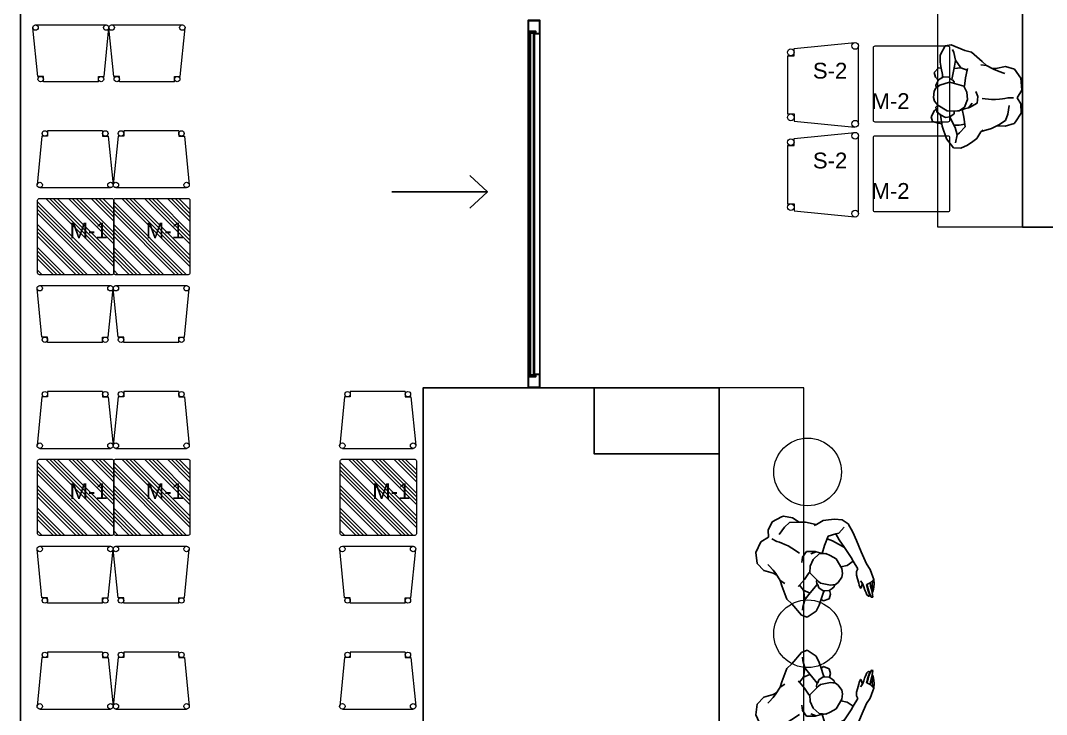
# Model space of a CAD drawing. Header units: centimetres. Extents: x 129282 to 136766, y 26190 to 28185.
# Drawn here: x 129282 to 129889, y 26904 to 27314 of the extents above; entities that cross this region are included whole.
import ezdxf

# ---------------------------------------------------------------- set-up
doc = ezdxf.new("R2010")
doc.units = ezdxf.units.CM
doc.header["$LTSCALE"] = 10
doc.header["$MEASUREMENT"] = 0
for name, color, linetype in [('141125_RT1$0$xref_4_vitrin_kaplama$0$2DCAM', 4, 'Continuous'), ('141125_RT1$0$xref_4_vitrin_kaplama$0$2DKONST2', 253, 'Continuous'), ('LP-DIMENSION_INT_100', 51, 'Continuous'), ('SD-YAZI', 233, 'Continuous'), ('wall', 255, 'Continuous')]:
    doc.layers.add(name, color=color, linetype=linetype)
for name, color, linetype, lineweight in [('ARK_AHŞAP', 45, 'Continuous', 15), ('ARK_METAL', 252, 'Continuous', 15), ('tefriş', 45, 'Continuous', 18)]:
    doc.layers.add(name, color=color, linetype=linetype, lineweight=lineweight)
doc.styles.get("Standard").update_dxf_attribs({"font": 'arial.ttf'})

# ---------------------------------------------------------------- blocks, each defined once
blk = doc.blocks.new('dada')
for p, q in [((219967.82, -31810.1), (219965.63, -31815.29)), ((219973.43, -31806.86), (219967.82, -31810.1)), ((219980.49, -31806.97), (219973.43, -31806.86)), ((219984.71, -31810.01), (219980.49, -31806.97)), ((219988.56, -31808.22), (219984.71, -31810.01)), ((219993.91, -31808.37), (219988.56, -31808.22)), ((219998.88, -31812.26), (219993.91, -31808.37)), ((219965.63, -31815.29), (219966.32, -31821.02)), ((219967.93, -31820.3), (219969.4, -31817.13)), ((219969.4, -31817.13), (219969.8, -31816.05)), ((219984.28, -31815.56), (219984.55, -31812.14)), ((219984.57, -31817.26), (219984.28, -31815.56)), ((219993.96, -31816.3), (219988.77, -31815.1)), ((219997.59, -31817.95), (219993.96, -31816.3)), ((219999.67, -31813.16), (219998.88, -31812.26)), ((220000.91, -31818.54), (219999.67, -31813.16)), ((219964.1, -31826.49), (219966.74, -31822.57)), ((219966.32, -31821.02), (219966.1, -31823.52)), ((219966.74, -31822.57), (219967.93, -31820.3)), ((219984.36, -31825.28), (219984.72, -31822.78)), ((219984.6, -31818.7), (219984.57, -31817.26)), ((219984.6, -31820.52), (219984.6, -31818.7)), ((219984.72, -31822.78), (219984.6, -31820.52)), ((219999.73, -31822.23), (219997.59, -31817.95)), ((220001.59, -31826.62), (219999.73, -31822.23)), ((220000.18, -31823.15), (220000.91, -31818.54)), ((219961.55, -31828.75), (219955.53, -31834.58)), ((219964.1, -31826.49), (219961.55, -31828.75)), ((219963.56, -31829.8), (219964.1, -31826.49)), ((219983.43, -31830.57), (219984.36, -31825.28)), ((220002.81, -31832.98), (220001.59, -31826.62)), ((219955.53, -31834.58), (219954.16, -31838.39)), ((219981.99, -31833.12), (219978.94, -31834.02)), ((219985.92, -31833.89), (219981.99, -31833.12)), ((219988.02, -31838.63), (219985.92, -31833.89)), ((220002.93, -31833.11), (220001.86, -31831.93)), ((220006.66, -31835.82), (220002.93, -31833.11)), ((219954.16, -31838.39), (219950.29, -31846.24)), ((219965.95, -31838.14), (219964.26, -31841.56)), ((219965.95, -31838.14), (219964.98, -31837.71)), ((219970.28, -31839.47), (219965.95, -31838.14)), ((219975.28, -31840.42), (219970.28, -31839.47)), ((219975.15, -31840.74), (219972.56, -31847.46)), ((219978.82, -31839.44), (219975.15, -31840.74)), ((219983.21, -31839.4), (219978.82, -31839.44)), ((219987.64, -31841.51), (219983.21, -31839.4)), ((219988.07, -31839.19), (219985.66, -31836.85)), ((219988.07, -31839.19), (219988.02, -31838.63)), ((219988.47, -31841.63), (219988.07, -31839.19)), ((220008.27, -31838.35), (220006.66, -31835.82)), ((220010.11, -31841.56), (220008.27, -31838.35)), ((219950.29, -31846.24), (219950.45, -31849.81)), ((219954.91, -31845.07), (219953.11, -31845.59)), ((219959.4, -31844.48), (219954.91, -31845.07)), ((219964.26, -31841.56), (219959.4, -31844.48)), ((219962.84, -31845.25), (219959.4, -31844.48)), ((219970.62, -31847.5), (219962.84, -31845.25)), ((219964.25, -31845.64), (219964.26, -31841.56)), ((219970.97, -31847.21), (219970.59, -31848.03)), ((219972.17, -31846.32), (219970.97, -31847.21)), ((219972.17, -31846.32), (219972.92, -31846.53)), ((219972.56, -31847.46), (219972.17, -31849.01)), ((219989.39, -31844.89), (219987.64, -31841.51)), ((219989.1, -31844.08), (219988.47, -31841.63)), ((219993.46, -31842.32), (219988.64, -31842.96)), ((219989.4, -31845.86), (219989.1, -31844.08)), ((219989.4, -31847.79), (219989.39, -31844.89)), ((219999.27, -31842.1), (219993.46, -31842.32)), ((219997.01, -31853.72), (219997.93, -31845.57)), ((219997.93, -31845.57), (219997.61, -31842.23)), ((219999.27, -31842.1), (220002.34, -31845.71)), ((219999.97, -31848.98), (220002.34, -31845.71)), ((220002.34, -31845.71), (220003.54, -31847.27)), ((220003.54, -31847.27), (220008.04, -31848.65)), ((220011.49, -31845.77), (220010.11, -31841.56)), ((220010.84, -31850.1), (220011.49, -31845.77)), ((219950.45, -31849.81), (219955.8, -31853.26)), ((219955.8, -31853.26), (219959.9, -31853.53)), ((219959.9, -31853.53), (219963.48, -31853.17)), ((219963.15, -31854.85), (219963.36, -31853.18)), ((219963.48, -31853.17), (219967.29, -31852.84)), ((219967.29, -31852.84), (219968.82, -31852.87)), ((219969.08, -31849.16), (219968.58, -31852.23)), ((219968.58, -31852.23), (219970.19, -31855.43)), ((219968.58, -31852.23), (219968.58, -31852.23)), ((219970.59, -31848.03), (219969.08, -31849.16)), ((219972.17, -31849.01), (219973.41, -31854.95)), ((219985.09, -31857.09), (219988.91, -31851.81)), ((219988.91, -31851.81), (219989.4, -31847.79)), ((219997.01, -31853.72), (219999.97, -31848.98)), ((220007.38, -31854.47), (220010.84, -31850.1)), ((220010.84, -31850.1), (220010.84, -31850.1)), ((219965.64, -31857.49), (219963.15, -31854.85)), ((219968.51, -31857.12), (219965.64, -31857.49)), ((219970.32, -31855.52), (219968.51, -31857.12)), ((219970.19, -31855.43), (219971.96, -31856.56)), ((219971.96, -31856.56), (219973.39, -31857.25)), ((219973.39, -31857.25), (219974.3, -31857.1)), ((219973.41, -31854.95), (219974.93, -31857.36)), ((219974.3, -31857.1), (219974, -31855.88)), ((219974.93, -31857.36), (219976.56, -31858.48)), ((219976.56, -31858.48), (219980.28, -31859.2)), ((219980.28, -31859.2), (219982.44, -31858.76)), ((219982.44, -31858.76), (219985.09, -31857.09)), ((219985.8, -31856.21), (219987.9, -31859.37)), ((219987.9, -31859.37), (219991.64, -31861.58)), ((219993.17, -31859.66), (219997.01, -31853.72)), ((219998.72, -31863.72), (220003.67, -31858.47)), ((220003.67, -31858.47), (220007.38, -31854.47)), ((219988.57, -31865.91), (219991.64, -31861.58)), ((219991.64, -31861.58), (219993.17, -31859.66)), ((219993.34, -31869.51), (219998.72, -31863.72)), ((219980.08, -31870.45), (219978.82, -31871.79)), ((219981.05, -31869.82), (219980.08, -31870.45)), ((219983.16, -31868.07), (219981.05, -31869.82)), ((219981.22, -31871.84), (219982.18, -31871.28)), ((219981.5, -31872.16), (219982.18, -31871.28)), ((219982.18, -31871.28), (219982.73, -31870.18)), ((219984.86, -31866.77), (219983.16, -31868.07)), ((219986.8, -31865.87), (219984.86, -31866.77)), ((219988.57, -31865.91), (219986.8, -31865.87)), ((219993.34, -31869.51), (219991.22, -31872.75)), ((219976.27, -31878.1), (219976.66, -31876.87)), ((219976.66, -31876.87), (219977.52, -31876.06)), ((219977.86, -31877.77), (219976.79, -31878.46)), ((219977.52, -31876.06), (219978.45, -31875.03)), ((219978.67, -31877.01), (219977.86, -31877.77)), ((219978.12, -31877.92), (219979.05, -31877.16)), ((219978.45, -31875.03), (219979.15, -31874.38)), ((219980.13, -31875.83), (219978.67, -31877.01)), ((219978.82, -31871.79), (219978.86, -31872.05)), ((219978.86, -31872.05), (219979.15, -31872.17)), ((219979.05, -31877.16), (219980.26, -31876.22)), ((219979.15, -31872.17), (219981.22, -31871.84)), ((219979.15, -31874.38), (219980.27, -31873.42)), ((219981.04, -31877.69), (219979.16, -31879.29)), ((219982.07, -31874.36), (219980.13, -31875.83)), ((219980.26, -31876.22), (219981.28, -31875.32)), ((219980.27, -31873.42), (219981.5, -31872.16)), ((219982.21, -31876.84), (219981.04, -31877.69)), ((219983.47, -31877.43), (219981.25, -31878.56)), ((219981.28, -31875.32), (219982.23, -31874.56)), ((219982.23, -31874.56), (219982.07, -31874.36)), ((219982.21, -31876.84), (219983.86, -31875.88)), ((219982.23, -31874.56), (219983.86, -31875.88)), ((219985.17, -31876.82), (219983.47, -31877.43)), ((219983.86, -31875.88), (219986.68, -31877.05)), ((219986.68, -31877.05), (219984.29, -31878.28)), ((219985.98, -31876.82), (219985.17, -31876.82)), ((219987.88, -31875.86), (219986.68, -31877.05)), ((219991.22, -31872.75), (219987.88, -31875.86)), ((219976.41, -31878.38), (219976.27, -31878.1)), ((219976.79, -31878.46), (219976.41, -31878.38)), ((219976.48, -31879.78), (219978.12, -31877.92)), ((219976.62, -31880.37), (219976.48, -31879.78)), ((219976.88, -31880.62), (219976.62, -31880.37)), ((219979.16, -31879.29), (219976.88, -31880.62)), ((219981.25, -31878.56), (219979.16, -31879.29)), ((219979.44, -31879.52), (219979.16, -31879.29)), ((219981.03, -31879.23), (219979.44, -31879.52)), ((219984.29, -31878.28), (219981.03, -31879.23))]:
    blk.add_line(p, q)
blk = doc.blocks.new('insanplanoturan2')
for p, q in [((-4.35, 28), (-8.09, 30.21)), ((-1.54, 25.72), (-5.35, 20.45)), ((-3.59, 26.87), (-4.35, 28)), ((1.11, 27.39), (-1.54, 25.72)), ((3.27, 27.84), (1.11, 27.39)), ((7, 27.12), (3.27, 27.84)), ((8.63, 26), (7, 27.12)), ((10.14, 23.59), (8.63, 26)), ((10.17, 25.88), (9.26, 25.73)), ((9.26, 25.73), (9.56, 24.52)), ((11.6, 25.19), (10.17, 25.88)), ((13.37, 24.07), (11.6, 25.19)), ((13.24, 24.16), (15.05, 25.76)), ((15.05, 25.76), (17.91, 26.13)), ((17.91, 26.13), (20.4, 23.48)), ((-27.28, 18.74), (-27.93, 14.41)), ((-27.28, 18.74), (-27.28, 18.74)), ((-5.35, 20.45), (-5.85, 16.43)), ((11.39, 17.65), (10.14, 23.59)), ((14.98, 20.87), (13.37, 24.07)), ((14.48, 17.79), (14.98, 20.87)), ((16.27, 21.48), (14.74, 21.5)), ((14.98, 20.87), (14.98, 20.87)), ((20.07, 21.81), (16.27, 21.48)), ((23.66, 22.17), (20.07, 21.81)), ((20.4, 23.48), (20.2, 21.81)), ((27.76, 21.89), (23.66, 22.17)), ((33.11, 18.44), (27.76, 21.89)), ((33.27, 14.87), (33.11, 18.44)), ((-27.93, 14.41), (-26.55, 10.2)), ((-19.98, 15.91), (-24.48, 17.29)), ((-18.79, 14.34), (-19.98, 15.91)), ((-15.71, 10.73), (-18.79, 14.34)), ((-14.03, 17.26), (-14.37, 14.2)), ((-14.37, 14.2), (-14.05, 10.87)), ((-5.85, 16.43), (-5.83, 13.53)), ((-5.85, 14.49), (-5.54, 12.71)), ((-5.83, 13.53), (-4.08, 10.14)), ((-5.54, 12.71), (-4.92, 10.26)), ((8.41, 9.37), (10.99, 16.09)), ((11.39, 14.95), (10.64, 15.16)), ((10.99, 16.09), (11.39, 17.65)), ((11.39, 14.95), (12.59, 15.84)), ((12.59, 15.84), (12.97, 16.66)), ((12.94, 16.13), (20.72, 13.88)), ((12.97, 16.66), (14.48, 17.79)), ((19.31, 14.28), (19.29, 10.2)), ((19.29, 10.2), (24.16, 13.11)), ((20.72, 13.88), (24.16, 13.11)), ((24.16, 13.11), (28.65, 13.7)), ((28.65, 13.7), (30.45, 14.23)), ((29.4, 7.03), (33.27, 14.87)), ((-26.55, 10.2), (-24.71, 6.99)), ((-24.71, 6.99), (-23.11, 4.46)), ((-15.71, 10.73), (-9.91, 10.95)), ((-9.91, 10.95), (-5.08, 11.6)), ((-4.92, 10.26), (-4.51, 7.82)), ((-4.51, 7.82), (-2.1, 5.49)), ((-4.51, 7.82), (-4.46, 7.27)), ((-4.46, 7.27), (-2.36, 2.53)), ((-4.08, 10.14), (0.35, 8.04)), ((0.35, 8.04), (4.73, 8.08)), ((4.73, 8.08), (8.41, 9.37)), ((8.28, 9.05), (13.28, 8.1)), ((13.28, 8.1), (17.61, 6.77)), ((17.61, 6.77), (19.29, 10.2)), ((17.61, 6.77), (18.58, 6.35)), ((28.03, 3.22), (29.4, 7.03)), ((-23.11, 4.46), (-19.37, 1.75)), ((-19.37, 1.75), (-18.3, 0.57)), ((-19.26, 1.62), (-18.03, -4.75)), ((-2.36, 2.53), (1.56, 1.75)), ((1.56, 1.75), (4.62, 2.65)), ((22.01, -2.61), (28.03, 3.22)), ((-18.03, -4.75), (-16.17, -9.13)), ((0.13, -0.8), (-0.81, -6.09)), ((19.46, -4.88), (16.82, -8.79)), ((20, -1.56), (19.46, -4.88)), ((19.46, -4.88), (22.01, -2.61)), ((-16.62, -8.22), (-17.35, -12.82)), ((-16.17, -9.13), (-14.03, -13.42)), ((-0.81, -6.09), (-1.17, -8.58)), ((-1.17, -8.58), (-1.05, -10.85)), ((-1.05, -10.85), (-1.05, -12.66)), ((15.63, -11.06), (14.16, -14.24)), ((16.82, -8.79), (15.63, -11.06)), ((17.24, -10.34), (17.46, -7.85)), ((17.93, -16.07), (17.24, -10.34)), ((-17.35, -12.82), (-16.11, -18.21)), ((-14.03, -13.42), (-10.4, -15.06)), ((-10.4, -15.06), (-5.21, -16.27)), ((-1.05, -12.66), (-1.01, -14.11)), ((-1.01, -14.11), (-0.73, -15.8)), ((-0.73, -15.8), (-0.99, -19.23)), ((14.16, -14.24), (13.76, -15.31)), ((15.74, -21.26), (17.93, -16.07)), ((-16.11, -18.21), (-15.32, -19.11)), ((-15.32, -19.11), (-10.35, -22.99)), ((-10.35, -22.99), (-5, -23.15)), ((-5, -23.15), (-1.15, -21.36)), ((-1.15, -21.36), (3.07, -24.4)), ((10.13, -24.5), (15.74, -21.26)), ((3.07, -24.4), (10.13, -24.5))]:
    blk.add_line(p, q)
for points in [[(-27.28, 18.74), (-21.76, 22.31), (-14.13, 24.15), (-7.35, 24.57)], [(-8.09, 30.21), (-10.88, 29.66), (-12.15, 26.27), (-12.64, 24.24)], [(-1.54, 25.72), (-2.54, 26.97), (-5.37, 26.69), (-7.35, 24.57), (-9.19, 21.89), (-8.9, 19.21), (-7.35, 16.52), (-5.85, 16.43)], [(-19.98, 15.91), (-15.55, 16.66), (-9.47, 19.07), (-8.9, 19.21)]]:
    blk.add_lwpolyline(points)
blk = doc.blocks.new('xccxc')
at = {"rotation": 180}
blk.add_blockref('insanplanoturan2', (220488.91, -31825.14), dxfattribs=at)

msp = doc.modelspace()

# ---------------------------------------------------------------- hatches: boundary and pattern name
at = {"layer": 'ARK_METAL'}
h = msp.add_hatch(dxfattribs=at)
h.set_pattern_fill('ANSI34', color=256, scale=0.5, angle=450)
h.set_pattern_definition([(135, (96881.2095, -190749.241), (-6.7351921, -6.7351921), []), (135, (96881.2095, -190746.9955), (-6.7351921, -6.7351921), []), (135, (96881.2095, -190744.75), (-6.7351921, -6.7351921), []), (135, (96881.2095, -190742.505), (-6.7351921, -6.7351921), [])])
h.paths.add_polyline_path([(129337.3, 27164.95), (129337.3, 27207.95, 0.414214), (129336.3, 27208.95), (129293.3, 27208.95, 0.414214), (129292.3, 27207.95), (129292.3, 27164.95, 0.414214), (129293.3, 27163.95), (129336.3, 27163.95, 0.414214)])
h = msp.add_hatch(dxfattribs=at)
h.set_pattern_fill('ANSI34', color=256, scale=0.5, angle=450)
h.set_pattern_definition([(135, (96926.2095, -190749.241), (-6.7351921, -6.7351921), []), (135, (96926.2095, -190746.9955), (-6.7351921, -6.7351921), []), (135, (96926.2095, -190744.75), (-6.7351921, -6.7351921), []), (135, (96926.2095, -190742.505), (-6.7351921, -6.7351921), [])])
h.paths.add_polyline_path([(129382.3, 27164.95), (129382.3, 27207.95, 0.414214), (129381.3, 27208.95), (129338.3, 27208.95, 0.414214), (129337.3, 27207.95), (129337.3, 27164.95, 0.414214), (129338.3, 27163.95), (129381.3, 27163.95, 0.414214)])
h = msp.add_hatch(dxfattribs=at)
h.set_pattern_fill('ANSI34', color=256, scale=0.5, angle=450)
h.set_pattern_definition([(135, (96881.2095, -190903.219), (-6.7351921, -6.7351921), []), (135, (96881.2095, -190900.974), (-6.7351921, -6.7351921), []), (135, (96881.2095, -190898.729), (-6.7351921, -6.7351921), []), (135, (96881.2095, -190896.484), (-6.7351921, -6.7351921), [])])
h.paths.add_polyline_path([(129337.3, 27010.97), (129337.3, 27053.97, 0.414214), (129336.3, 27054.97), (129293.3, 27054.97, 0.414214), (129292.3, 27053.97), (129292.3, 27010.97, 0.414214), (129293.3, 27009.97), (129336.3, 27009.97, 0.414214)])
h = msp.add_hatch(dxfattribs=at)
h.set_pattern_fill('ANSI34', color=256, scale=0.5, angle=450)
h.set_pattern_definition([(135, (96926.2095, -190903.219), (-6.7351921, -6.7351921), []), (135, (96926.2095, -190900.974), (-6.7351921, -6.7351921), []), (135, (96926.2095, -190898.729), (-6.7351921, -6.7351921), []), (135, (96926.2095, -190896.484), (-6.7351921, -6.7351921), [])])
h.paths.add_polyline_path([(129382.3, 27010.97), (129382.3, 27053.97, 0.414214), (129381.3, 27054.97), (129338.3, 27054.97, 0.414214), (129337.3, 27053.97), (129337.3, 27010.97, 0.414214), (129338.3, 27009.97), (129381.3, 27009.97, 0.414214)])
h = msp.add_hatch(dxfattribs=at)
h.set_pattern_fill('ANSI34', color=256, scale=0.5, angle=450)
h.set_pattern_definition([(135, (97060.083, -190903.219), (-6.7351921, -6.7351921), []), (135, (97060.083, -190900.974), (-6.7351921, -6.7351921), []), (135, (97060.083, -190898.729), (-6.7351921, -6.7351921), []), (135, (97060.083, -190896.484), (-6.7351921, -6.7351921), [])])
h.paths.add_polyline_path([(129516.18, 27010.97), (129516.18, 27053.97, 0.414214), (129515.18, 27054.97), (129472.18, 27054.97, 0.414214), (129471.18, 27053.97), (129471.18, 27010.97, 0.414214), (129472.18, 27009.97), (129515.18, 27009.97, 0.414214)])

# ---------------------------------------------------------------- linework, layer by layer
at = {"layer": '141125_RT1$0$xref_4_vitrin_kaplama$0$2DCAM'}
for p, q in [((129582.17, 27305.9), (129582.17, 27105.5)), ((129589.17, 27105.2), (129589.17, 27306.2))]:
    msp.add_line(p, q, dxfattribs=at)
for points in [[(129583.07, 27103.8), (129583.07, 27307.6), (129583.67, 27307.6), (129583.67, 27103.8)], [(129583.67, 27307.6), (129583.67, 27306.6), (129585.27, 27306.6), (129585.27, 27307.6)], [(129585.27, 27307.6), (129585.27, 27103.8)], [(129585.87, 27103.8), (129585.87, 27307.6)], [(129585.27, 27103.8), (129585.27, 27104.8), (129583.67, 27104.8), (129583.67, 27103.8)]]:
    msp.add_lwpolyline(points, dxfattribs=at)
at = {"layer": '141125_RT1$0$xref_4_vitrin_kaplama$0$2DKONST2'}
for points in [[(129582.67, 27307.6), (129586.47, 27307.6), (129586.47, 27306.2), (129589.17, 27306.2), (129589.17, 27313.2), (129589.17, 27313.2), (129589.17, 27314.2), (129582.67, 27314.2), (129582.67, 27314.2), (129582.17, 27314.2), (129582.17, 27305.9), (129582.67, 27305.9)], [(129582.42, 27307.85), (129586.72, 27307.85), (129586.72, 27306.45), (129588.92, 27306.45), (129588.92, 27312.95), (129588.92, 27312.95), (129588.92, 27313.95), (129582.42, 27313.95)], [(129582.17, 27098.2), (129582.17, 27097.2), (129588.67, 27097.2), (129588.67, 27097.2), (129589.17, 27097.2), (129589.17, 27105.2), (129586.47, 27105.2), (129586.47, 27103.8), (129582.67, 27103.8), (129582.67, 27105.5), (129582.17, 27105.5), (129582.17, 27098.2)], [(129582.42, 27098.45), (129582.42, 27097.45), (129588.92, 27097.45), (129588.92, 27104.95), (129586.72, 27104.95), (129586.72, 27103.55), (129582.42, 27103.55), (129582.42, 27098.45)]]:
    msp.add_lwpolyline(points, close=True, dxfattribs=at)
at = {"layer": 'ARK_AHŞAP'}
msp.add_line((129824.4, 27192.08, 0), (129824.4, 27694.07, 0.66), dxfattribs=at)
msp.add_lwpolyline([(129824.4, 27694.07), (129874.4, 27694.07), (129874.4, 27192.08), (129824.4, 27192.08)], close=True, dxfattribs=at)
at = {"layer": 'ARK_AHŞAP', "elevation": 0}
for points in [[(129830.32, 27254.09), (129787.32, 27254.09, -0.414214), (129786.32, 27255.09), (129786.32, 27298.09, -0.414214), (129787.32, 27299.09), (129830.32, 27299.09, -0.414214), (129831.32, 27298.09), (129831.32, 27255.09, -0.414214)], [(129830.32, 27201.03), (129787.32, 27201.03, -0.414214), (129786.32, 27202.03), (129786.32, 27245.03, -0.414214), (129787.32, 27246.03), (129830.32, 27246.03, -0.414214), (129831.32, 27245.03), (129831.32, 27202.03, -0.414214)]]:
    msp.add_lwpolyline(points, format="xyb", close=True, dxfattribs=at)
at = {"layer": 'ARK_AHŞAP'}
for centre, radius in [((129291.03, 27309.91), 1.6), ((129332.83, 27309.91), 1.6), ((129336.03, 27309.91), 1.6), ((129377.83, 27309.91), 1.6), ((129775.47, 27299.1), 2), ((129775.47, 27299.1), 2), ((129737.47, 27295.3), 2), ((129294.07, 27279.51), 1.6), ((129329.79, 27279.51), 1.6), ((129339.07, 27279.51), 1.6), ((129374.79, 27279.51), 1.6), ((129737.47, 27256.9), 2), ((129775.47, 27253.1), 2), ((129296.57, 27247.36), 1.6), ((129332.29, 27247.36), 1.6), ((129341.57, 27247.36), 1.6), ((129377.29, 27247.36), 1.6), ((129775.47, 27246.03), 2), ((129737.47, 27242.23), 2), ((129293.53, 27216.96), 1.6), ((129335.33, 27216.96), 1.6), ((129338.53, 27216.96), 1.6), ((129380.33, 27216.96), 1.6), ((129737.47, 27203.83), 2), ((129775.47, 27200.03), 2), ((129293.53, 27155.93), 1.6), ((129335.33, 27155.93), 1.6), ((129338.53, 27155.93), 1.6), ((129380.33, 27155.93), 1.6), ((129296.57, 27125.53), 1.6), ((129332.29, 27125.53), 1.6), ((129341.57, 27125.53), 1.6), ((129377.29, 27125.53), 1.6), ((129296.57, 27093.38), 1.6), ((129332.29, 27093.38), 1.6), ((129341.57, 27093.38), 1.6), ((129377.29, 27093.38), 1.6), ((129475.44, 27093.38), 1.6), ((129511.16, 27093.38), 1.6), ((129293.53, 27062.98), 1.6), ((129335.33, 27062.98), 1.6), ((129338.53, 27062.98), 1.6), ((129380.33, 27062.98), 1.6), ((129472.4, 27062.98), 1.6), ((129514.2, 27062.98), 1.6), ((129293.53, 27001.95), 1.6), ((129335.33, 27001.95), 1.6), ((129338.53, 27001.95), 1.6), ((129380.33, 27001.95), 1.6), ((129472.4, 27001.95), 1.6), ((129514.2, 27001.95), 1.6), ((129296.57, 26971.55), 1.6), ((129332.29, 26971.55), 1.6), ((129341.57, 26971.55), 1.6), ((129377.29, 26971.55), 1.6), ((129475.44, 26971.55), 1.6), ((129511.16, 26971.55), 1.6), ((129296.57, 26939.4), 1.6), ((129332.29, 26939.4), 1.6), ((129341.57, 26939.4), 1.6), ((129377.29, 26939.4), 1.6), ((129475.44, 26939.4), 1.6), ((129511.16, 26939.4), 1.6), ((129293.53, 26909), 1.6), ((129335.33, 26909), 1.6), ((129338.53, 26909), 1.6), ((129380.33, 26909), 1.6), ((129472.4, 26909), 1.6), ((129514.2, 26909), 1.6)]:
    msp.add_circle(centre, radius, dxfattribs=at)
at = {"layer": 'ARK_METAL'}
for p, q in [((129292.31, 27281.11), (129289.43, 27309.75)), ((129291.03, 27311.51), (129332.83, 27311.51)), ((129331.55, 27281.11), (129334.42, 27309.75)), ((129337.31, 27281.11), (129334.43, 27309.75)), ((129336.03, 27311.51), (129377.83, 27311.51)), ((129376.55, 27281.11), (129379.42, 27309.75)), ((129739.47, 27297.5), (129775.27, 27301.09)), ((129739.47, 27293.3), (129739.47, 27297.5)), ((129777.47, 27253.1), (129777.47, 27299.1)), ((129735.47, 27293.3), (129735.47, 27258.9)), ((129735.47, 27293.3), (129739.47, 27293.3)), ((129295.67, 27281.11), (129292.31, 27281.11)), ((129295.67, 27277.91), (129295.67, 27281.11)), ((129309.43, 27277.91), (129295.67, 27277.91)), ((129328.19, 27277.91), (129295.67, 27277.91)), ((129328.19, 27281.11), (129331.55, 27281.11)), ((129328.19, 27277.91), (129328.19, 27281.11)), ((129340.67, 27281.11), (129337.31, 27281.11)), ((129340.67, 27277.91), (129340.67, 27281.11)), ((129354.43, 27277.91), (129340.67, 27277.91)), ((129373.19, 27277.91), (129340.67, 27277.91)), ((129373.19, 27281.11), (129376.55, 27281.11)), ((129373.19, 27277.91), (129373.19, 27281.11)), ((129735.47, 27276.1), (129735.47, 27258.9)), ((129735.47, 27258.9), (129739.47, 27258.9)), ((129739.47, 27258.9), (129739.47, 27254.7)), ((129739.47, 27254.7), (129775.27, 27251.11)), ((129294.81, 27245.76), (129291.93, 27217.12)), ((129298.17, 27245.76), (129294.81, 27245.76)), ((129311.93, 27248.96), (129298.17, 27248.96)), ((129330.69, 27248.96), (129298.17, 27248.96)), ((129298.17, 27248.96), (129298.17, 27245.76)), ((129330.69, 27248.96), (129330.69, 27245.76)), ((129330.69, 27245.76), (129334.05, 27245.76)), ((129334.05, 27245.76), (129336.92, 27217.12)), ((129339.81, 27245.76), (129336.93, 27217.12)), ((129343.17, 27245.76), (129339.81, 27245.76)), ((129356.93, 27248.96), (129343.17, 27248.96)), ((129375.69, 27248.96), (129343.17, 27248.96)), ((129343.17, 27248.96), (129343.17, 27245.76)), ((129375.69, 27248.96), (129375.69, 27245.76)), ((129375.69, 27245.76), (129379.05, 27245.76)), ((129379.05, 27245.76), (129381.92, 27217.12)), ((129739.47, 27244.43), (129775.27, 27248.02)), ((129777.47, 27200.03), (129777.47, 27246.03)), ((129735.47, 27240.23), (129735.47, 27205.83)), ((129735.47, 27240.23), (129739.47, 27240.23)), ((129739.47, 27240.23), (129739.47, 27244.43)), ((129735.47, 27223.03), (129735.47, 27205.83)), ((129293.53, 27215.36), (129335.33, 27215.36)), ((129338.53, 27215.36), (129380.33, 27215.36)), ((129735.47, 27205.83), (129739.47, 27205.83)), ((129739.47, 27205.83), (129739.47, 27201.63)), ((129739.47, 27201.63), (129775.27, 27198.04)), ((129294.81, 27127.13), (129291.93, 27155.77)), ((129293.53, 27157.53), (129335.33, 27157.53)), ((129334.05, 27127.13), (129336.92, 27155.77)), ((129339.81, 27127.13), (129336.93, 27155.77)), ((129338.53, 27157.53), (129380.33, 27157.53)), ((129379.05, 27127.13), (129381.92, 27155.77)), ((129298.17, 27127.13), (129294.81, 27127.13)), ((129298.17, 27123.93), (129298.17, 27127.13)), ((129311.93, 27123.93), (129298.17, 27123.93)), ((129330.69, 27123.93), (129298.17, 27123.93)), ((129330.69, 27127.13), (129334.05, 27127.13)), ((129330.69, 27123.93), (129330.69, 27127.13)), ((129343.17, 27127.13), (129339.81, 27127.13)), ((129343.17, 27123.93), (129343.17, 27127.13)), ((129356.93, 27123.93), (129343.17, 27123.93)), ((129375.69, 27123.93), (129343.17, 27123.93)), ((129375.69, 27127.13), (129379.05, 27127.13)), ((129375.69, 27123.93), (129375.69, 27127.13)), ((129311.93, 27094.98), (129298.17, 27094.98)), ((129330.69, 27094.98), (129298.17, 27094.98)), ((129298.17, 27094.98), (129298.17, 27091.78)), ((129330.69, 27094.98), (129330.69, 27091.78)), ((129356.93, 27094.98), (129343.17, 27094.98)), ((129375.69, 27094.98), (129343.17, 27094.98)), ((129343.17, 27094.98), (129343.17, 27091.78)), ((129375.69, 27094.98), (129375.69, 27091.78)), ((129490.8, 27094.98), (129477.04, 27094.98)), ((129509.56, 27094.98), (129477.04, 27094.98)), ((129477.04, 27094.98), (129477.04, 27091.78)), ((129509.56, 27094.98), (129509.56, 27091.78)), ((129294.81, 27091.78), (129291.93, 27063.14)), ((129298.17, 27091.78), (129294.81, 27091.78)), ((129330.69, 27091.78), (129334.05, 27091.78)), ((129334.05, 27091.78), (129336.92, 27063.14)), ((129339.81, 27091.78), (129336.93, 27063.14)), ((129343.17, 27091.78), (129339.81, 27091.78)), ((129375.69, 27091.78), (129379.05, 27091.78)), ((129379.05, 27091.78), (129381.92, 27063.14)), ((129473.68, 27091.78), (129470.81, 27063.14)), ((129477.04, 27091.78), (129473.68, 27091.78)), ((129509.56, 27091.78), (129512.92, 27091.78)), ((129512.92, 27091.78), (129515.79, 27063.14)), ((129293.53, 27061.38), (129335.33, 27061.38)), ((129338.53, 27061.38), (129380.33, 27061.38)), ((129472.4, 27061.38), (129514.2, 27061.38)), ((129293.53, 27003.55), (129335.33, 27003.55)), ((129338.53, 27003.55), (129380.33, 27003.55)), ((129472.4, 27003.55), (129514.2, 27003.55)), ((129294.81, 26973.15), (129291.93, 27001.79)), ((129334.05, 26973.15), (129336.92, 27001.79)), ((129339.81, 26973.15), (129336.93, 27001.79)), ((129379.05, 26973.15), (129381.92, 27001.79)), ((129473.68, 26973.15), (129470.81, 27001.79)), ((129512.92, 26973.15), (129515.79, 27001.79)), ((129298.17, 26973.15), (129294.81, 26973.15)), ((129298.17, 26969.95), (129298.17, 26973.15)), ((129330.69, 26973.15), (129334.05, 26973.15)), ((129330.69, 26969.95), (129330.69, 26973.15)), ((129343.17, 26973.15), (129339.81, 26973.15)), ((129343.17, 26969.95), (129343.17, 26973.15)), ((129375.69, 26973.15), (129379.05, 26973.15)), ((129375.69, 26969.95), (129375.69, 26973.15)), ((129477.04, 26973.15), (129473.68, 26973.15)), ((129477.04, 26969.95), (129477.04, 26973.15)), ((129509.56, 26973.15), (129512.92, 26973.15)), ((129509.56, 26969.95), (129509.56, 26973.15)), ((129311.93, 26969.95), (129298.17, 26969.95)), ((129330.69, 26969.95), (129298.17, 26969.95)), ((129356.93, 26969.95), (129343.17, 26969.95)), ((129375.69, 26969.95), (129343.17, 26969.95)), ((129490.8, 26969.95), (129477.04, 26969.95)), ((129509.56, 26969.95), (129477.04, 26969.95)), ((129294.81, 26937.8), (129291.93, 26909.16)), ((129298.17, 26937.8), (129294.81, 26937.8)), ((129311.93, 26941), (129298.17, 26941)), ((129330.69, 26941), (129298.17, 26941)), ((129298.17, 26941), (129298.17, 26937.8)), ((129330.69, 26941), (129330.69, 26937.8)), ((129330.69, 26937.8), (129334.05, 26937.8)), ((129334.05, 26937.8), (129336.92, 26909.16)), ((129339.81, 26937.8), (129336.93, 26909.16)), ((129343.17, 26937.8), (129339.81, 26937.8)), ((129356.93, 26941), (129343.17, 26941)), ((129375.69, 26941), (129343.17, 26941)), ((129343.17, 26941), (129343.17, 26937.8)), ((129375.69, 26941), (129375.69, 26937.8)), ((129375.69, 26937.8), (129379.05, 26937.8)), ((129379.05, 26937.8), (129381.92, 26909.16)), ((129473.68, 26937.8), (129470.81, 26909.16)), ((129477.04, 26937.8), (129473.68, 26937.8)), ((129490.8, 26941), (129477.04, 26941)), ((129509.56, 26941), (129477.04, 26941)), ((129477.04, 26941), (129477.04, 26937.8)), ((129509.56, 26941), (129509.56, 26937.8)), ((129509.56, 26937.8), (129512.92, 26937.8)), ((129512.92, 26937.8), (129515.79, 26909.16)), ((129293.53, 26907.4), (129335.33, 26907.4)), ((129338.53, 26907.4), (129380.33, 26907.4)), ((129472.4, 26907.4), (129514.2, 26907.4))]:
    msp.add_line(p, q, dxfattribs=at)
for points in [[(129336.3, 27163.95), (129293.3, 27163.95, -0.414214), (129292.3, 27164.95), (129292.3, 27207.95, -0.414214), (129293.3, 27208.95), (129336.3, 27208.95, -0.414214), (129337.3, 27207.95), (129337.3, 27164.95, -0.414214)], [(129381.3, 27163.95), (129338.3, 27163.95, -0.414214), (129337.3, 27164.95), (129337.3, 27207.95, -0.414214), (129338.3, 27208.95), (129381.3, 27208.95, -0.414214), (129382.3, 27207.95), (129382.3, 27164.95, -0.414214)], [(129336.3, 27009.97), (129293.3, 27009.97, -0.414214), (129292.3, 27010.97), (129292.3, 27053.97, -0.414214), (129293.3, 27054.97), (129336.3, 27054.97, -0.414214), (129337.3, 27053.97), (129337.3, 27010.97, -0.414214)], [(129381.3, 27009.97), (129338.3, 27009.97, -0.414214), (129337.3, 27010.97), (129337.3, 27053.97, -0.414214), (129338.3, 27054.97), (129381.3, 27054.97, -0.414214), (129382.3, 27053.97), (129382.3, 27010.97, -0.414214)], [(129515.18, 27009.97), (129472.18, 27009.97, -0.414214), (129471.18, 27010.97), (129471.18, 27053.97, -0.414214), (129472.18, 27054.97), (129515.18, 27054.97, -0.414214), (129516.18, 27053.97), (129516.18, 27010.97, -0.414214)]]:
    msp.add_lwpolyline(points, format="xyb", close=True, dxfattribs=at)
at = {"layer": 'LP-DIMENSION_INT_100', "color": 2}
for p, q in [((129501.68, 27212.93), (129558.11, 27212.93)), ((129621.17, 27097.2), (129582.17, 27097.2))]:
    msp.add_line(p, q, dxfattribs=at)
for points in [[(129582.17, 28185.2), (129282.17, 28185.2), (129282.17, 26190.2), (129520.17, 26190.2)], [(129547.71, 27222.61), (129558.11, 27212.93), (129547.71, 27203.27)]]:
    msp.add_lwpolyline(points, dxfattribs=at)
for points in [[(129874.4, 27694.07), (129903.95, 27694.07), (129903.95, 27192.08), (129874.4, 27192.08)], [(129520.17, 26678.2), (129520.17, 27097.2), (129621.17, 27097.2), (129621.17, 27058.2), (129695.17, 27058.2), (129695.17, 26728.2), (129539.17, 26728.2), (129539.17, 26678.2)], [(129695.17, 27058.2), (129621.17, 27058.2), (129621.17, 27097.2), (129695.17, 27097.2)]]:
    msp.add_lwpolyline(points, close=True, dxfattribs=at)
at = {"layer": 'tefriş'}
msp.add_lwpolyline([(129695.17, 26678.2), (129745.17, 26678.2), (129745.17, 26961.7), (129745.17, 27097.2), (129695.17, 27097.2), (129695.17, 26678.2)], dxfattribs=at)
for centre in [(129747.4, 27047.45), (129747.4, 26951.85)]:
    msp.add_circle(centre, 20, dxfattribs=at)

# ---------------------------------------------------------------- block references
at = {"layer": 'wall'}
for name, p, rotation in [('xccxc', (142606.39, 249676.11), 274.9306057040311), ('dada', (12870.29, -162068.61), 66.51104045610376)]:
    msp.add_blockref(name, p, dxfattribs=dict(at, rotation=rotation))
at = {"layer": 'wall', "xscale": -1, "rotation": 113.4889595438963}
msp.add_blockref('dada', (12870.29, 215972.31), dxfattribs=at)

# ---------------------------------------------------------------- texts
at = {"layer": 'SD-YAZI', "color": 2, "char_height": 9.36}
for s, insert, attachment_point in [('S-2', (129770.82, 27279.65), 9), ('M-2', (129807.63, 27261.8, 0), 9), ('S-2', (129770.82, 27226.58), 9), ('M-2', (129807.63, 27208.73, 0), 9), ('M-1', (129311.23, 27185.38), 7), ('M-1', (129356.23, 27185.38), 7), ('M-1', (129311.23, 27031.4), 7), ('M-1', (129356.23, 27031.4), 7), ('M-1', (129490.11, 27031.4), 7)]:
    msp.add_mtext_dynamic_manual_height_columns(s, width=1669.2448, gutter_width=60, heights=[0], dxfattribs=dict(at, insert=insert, attachment_point=attachment_point))

doc.saveas('drawing.dxf')
